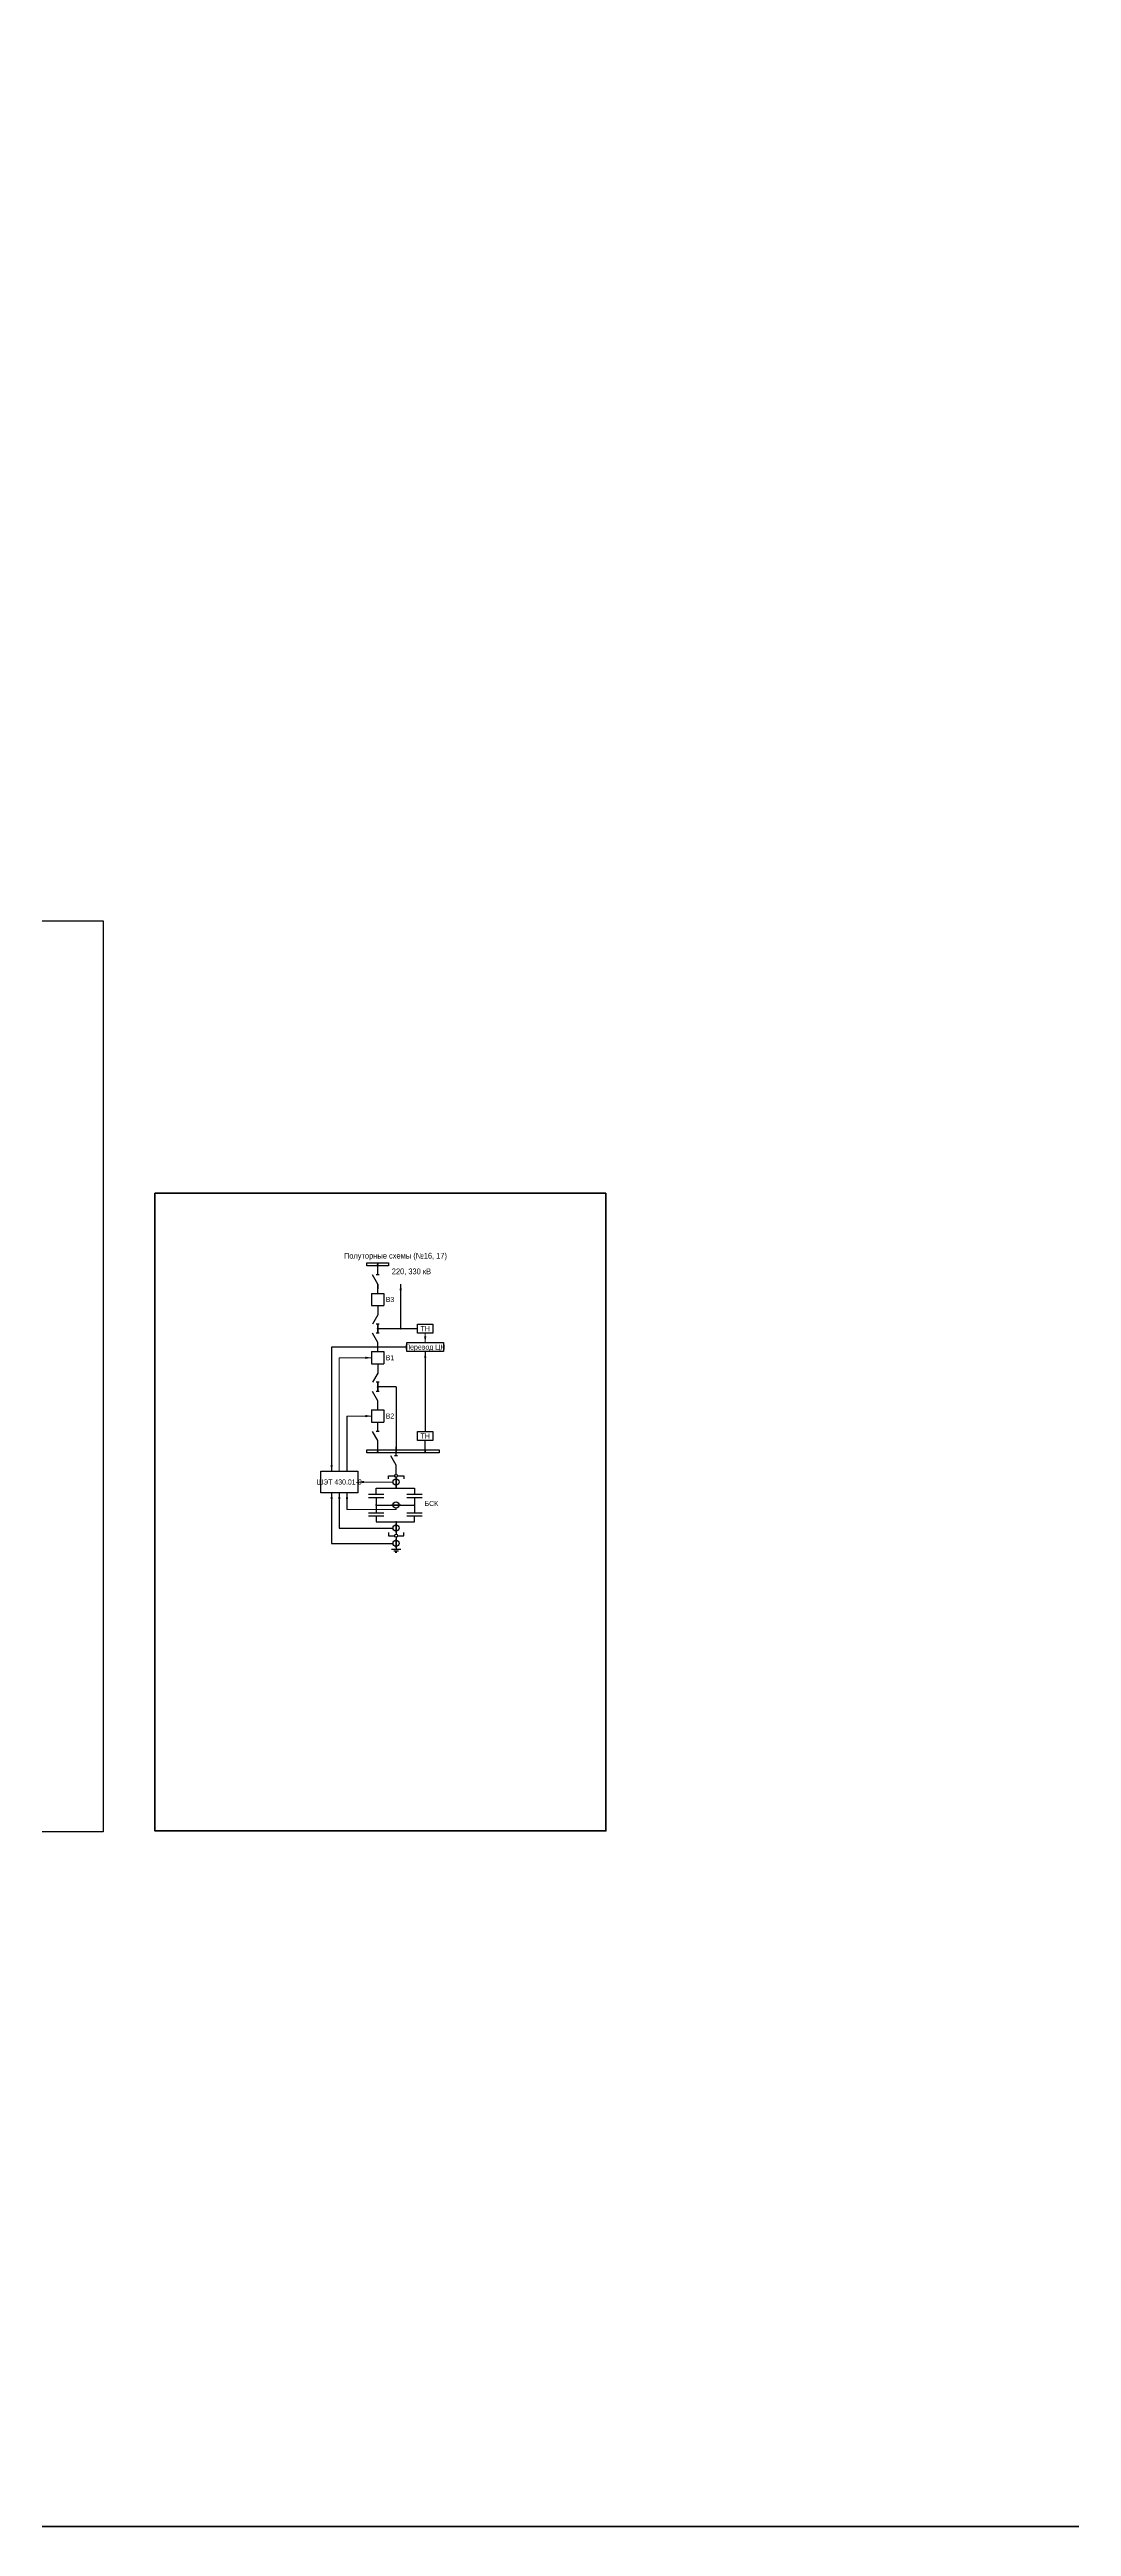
# Model space of a CAD drawing. Header units: millimetres. Extents: x 25558 to 49929, y 1902 to 19390.
# Drawn here: x 26964 to 27630, y 8938 to 10553 of the extents above; entities that cross this region are included whole.
import ezdxf
from ezdxf.enums import TextEntityAlignment as Align

# ---------------------------------------------------------------- set-up
doc = ezdxf.new("R2010")
doc.units = ezdxf.units.MM
doc.layers.add('Основная', color=7, linetype='Continuous', lineweight=30)
doc.layers.add('Тонкая', color=7, linetype='Continuous', lineweight=5)
doc.styles.add('Narrow', font='ARIALN.TTF')
doc.styles.add('Вывод', font='tahoma.ttf', dxfattribs={"height": 2.5})
doc.styles.add('Компонент', font='ARIALN.TTF', dxfattribs={"height": 3.5})

# ---------------------------------------------------------------- blocks, each defined once
blk = doc.blocks.new('*U23')
at = {"color": 0}
blk.add_line((0, 0), (6, 3.4), dxfattribs=at)
blk = doc.blocks.new('*U11')
at = {"color": 0}
blk.add_line((0, -1), (0, 1), dxfattribs=at)
blk = doc.blocks.new('*U34')
at = {"color": 0}
for p, q in [((0, 3), (0, 9)), ((0, -9), (0, -3))]:
    blk.add_line(p, q, dxfattribs=at)
at = {"color": 0, "ltscale": 0.25, "rotation": 89.99999999999999}
for name, p in [('*U23', (0, -3)), ('*U11', (0, 3))]:
    blk.add_blockref(name, p, dxfattribs=at)
at = {"layer": 'Основная'}
for tag, height, style, p in [('ОУ', 3.5, 'Компонент', (-12, 0)), ('В1', 2.5, 'Вывод', (2, 7)), ('В2', 2.5, 'Вывод', (2, -7))]:
    blk.add_attdef(tag, text='', height=height, dxfattribs=dict(at, style=style)).set_placement(p, align=Align.MIDDLE_CENTER)
blk = doc.blocks.new('*U28')
at = {"color": 0}
for p, q in [((0, 0), (-8, 0)), ((-8, -8), (-8, 0)), ((0, -8), (0, 0)), ((0, -8), (-8, -8))]:
    blk.add_line(p, q, dxfattribs=at)
at = {"layer": 'Основная', "style": 'Компонент'}
blk.add_attdef('ОУ', text='', height=3.5, dxfattribs=at).set_placement((-15, -3), align=Align.MIDDLE_CENTER)
blk = doc.blocks.new('*U35')
at = {"color": 0}
for p, q in [((0, 9), (0, 3)), ((0, -3), (0, -9))]:
    blk.add_line(p, q, dxfattribs=at)
at = {"color": 0, "ltscale": 0.25, "xscale": -1, "rotation": 90}
for name, p in [('*U23', (0, 3)), ('*U11', (0, -3))]:
    blk.add_blockref(name, p, dxfattribs=at)
at = {"layer": 'Основная'}
for tag, height, style, p in [('ОУ', 3.5, 'Компонент', (-12, 0)), ('В2', 2.5, 'Вывод', (2, 7)), ('В1', 2.5, 'Вывод', (2, -7))]:
    blk.add_attdef(tag, text='', height=height, dxfattribs=dict(at, style=style)).set_placement(p, align=Align.MIDDLE_CENTER)
blk = doc.blocks.new('*U20')
at = {"ltscale": 0.25}
blk.add_circle((0, 0), 2, dxfattribs=at)
at = {"layer": 'Основная', "color": 0, "lineweight": 50}
blk.add_line((3, 0), (-3, 0), dxfattribs=at)
at = {"layer": 'Основная', "style": 'Компонент'}
blk.add_attdef('ОУ', text='', height=3.5, dxfattribs=at).set_placement((0, -6), align=Align.MIDDLE_CENTER)
blk = doc.blocks.new('*U25')
at = {"color": 0}
for p, q in [((3, 0), (-3, 0)), ((0, 3), (0, 0)), ((1.5, -1), (-1.5, -1)), ((0.5, -2), (-0.5, -2))]:
    blk.add_line(p, q, dxfattribs=at)
blk = doc.blocks.new('*U37')
at = {"ltscale": 0.25}
blk.add_circle((0, 0), 2, dxfattribs=at)
at = {"layer": 'Основная', "color": 0, "lineweight": 50}
blk.add_line((0, -3), (0, 3), dxfattribs=at)
at = {"layer": 'Основная', "style": 'Компонент'}
blk.add_attdef('ОУ', text='', height=3.5, dxfattribs=at).set_placement((-6, 0), align=Align.MIDDLE_CENTER)
blk = doc.blocks.new('*U26')
at = {"ltscale": 0.25}
blk.add_circle((0, 0), 2, dxfattribs=at)
at = {"layer": 'Основная', "color": 0, "lineweight": 50}
blk.add_line((0, -3), (0, 3), dxfattribs=at)
at = {"layer": 'Основная', "style": 'Компонент'}
blk.add_attdef('ОУ', text='', height=3.5, dxfattribs=at).set_placement((-6, 0), align=Align.MIDDLE_CENTER)

msp = doc.modelspace()

# ---------------------------------------------------------------- linework, layer by layer
for p, q in [((27197, 9707), (27148, 9707)), ((27148, 9707), (27148, 9626)), ((27209, 9704), (27209, 9652)), ((27158, 9662), (27158, 9626)), ((27148, 9612), (27148, 9579)), ((27153, 9612), (27153, 9589)), ((27158, 9612), (27158, 9601)), ((27190, 9601), (27190, 9602)), ((27148, 9579), (27188, 9579)), ((27153, 9589), (27188, 9589))]:
    msp.add_line(p, q)
msp.add_lwpolyline([(26999, 9985), (26999, 9391), (26579, 9391), (26579, 9985)], close=True)
at = {"layer": 'Основная'}
for p, q in [((27178, 9760), (27178, 9761)), ((27178, 9748), (27178, 9745)), ((27193, 9719), (27193, 9748)), ((27178, 9719), (27204, 9719)), ((27190, 9681), (27178, 9681)), ((27190, 9681), (27190, 9639)), ((27178, 9652), (27178, 9656)), ((27209, 9640), (27209, 9646)), ((27178, 9639), (27178, 9640)), ((27209, 9639), (27209, 9640)), ((27190, 9622), (27190, 9615))]:
    msp.add_line(p, q, dxfattribs=at)
for points in [[(27171, 9762), (27185, 9762), (27185, 9760), (27171, 9760)], [(27197, 9710), (27221, 9710), (27221, 9704), (27197, 9704)], [(27204, 9722), (27214, 9722), (27214, 9716), (27204, 9716)], [(27204, 9652), (27214, 9652), (27214, 9646), (27204, 9646)], [(27141, 9626), (27165, 9626), (27165, 9612), (27141, 9612)], [(27171, 9640), (27218, 9640), (27218, 9638), (27171, 9638)]]:
    msp.add_lwpolyline(points, close=True, dxfattribs=at)
at = {"layer": 'Основная', "ltscale": 0.25, "const_width": 0.6}
for points in [[(27177.7, 9761, 1), (27178.3, 9761, 1)], [(27178.3, 9719, 1), (27177.7, 9719, 1)], [(27192.7, 9719, 1), (27193.3, 9719, 1)], [(27178.3, 9681, 1), (27177.7, 9681, 1)], [(27177.7, 9639, 1), (27178.3, 9639, 1)], [(27208.7, 9639, 1), (27209.3, 9639, 1)], [(27189.7, 9615, 1), (27190.3, 9615, 1)], [(27176.7, 9604, 1), (27177.3, 9604, 1)], [(27189.7, 9593, 1), (27190.3, 9593, 1)], [(27201.7, 9604, 1), (27202.3, 9604, 1)]]:
    msp.add_lwpolyline(points, format="xyb", close=True, dxfattribs=at)
at = {"layer": 'Основная'}
for points in [[(27172, 9611), (27182, 9611)], [(27177, 9611), (27177, 9615), (27202, 9615), (27202, 9611)], [(27185, 9621), (27185, 9623), (27189, 9623)], [(27190, 9615), (27190, 9620)], [(27190, 9620), (27190, 9615)], [(27191, 9623), (27195, 9623), (27195, 9621)], [(27197, 9611), (27207, 9611)], [(27172, 9609), (27182, 9609)], [(27172, 9599), (27182, 9599)], [(27172, 9597), (27182, 9597)], [(27177, 9609), (27177, 9599)], [(27177, 9604), (27202, 9604)], [(27177, 9597), (27177, 9593), (27202, 9593), (27202, 9597)], [(27197, 9609), (27207, 9609)], [(27197, 9599), (27207, 9599)], [(27197, 9597), (27207, 9597)], [(27202, 9609), (27202, 9599)], [(27185, 9586), (27185, 9584), (27189, 9584)], [(27190, 9593), (27190, 9585)], [(27190, 9583), (27190, 9581)], [(27191, 9584), (27195, 9584), (27195, 9586)]]:
    msp.add_lwpolyline(points, dxfattribs=at)
for centre in [(27190, 9623), (27190, 9584)]:
    msp.add_circle(centre, 1, dxfattribs=at)
at = {"layer": 'Тонкая'}
for p, q in [((27209, 9716), (27209, 9710)), ((27153, 9700), (27174, 9700)), ((27153, 9700), (27153, 9626)), ((27158, 9662), (27174, 9662)), ((27188, 9619), (27165, 9619)), ((27190, 9601), (27158, 9601))]:
    msp.add_line(p, q, dxfattribs=at)
at = {"layer": 'Тонкая', "lineweight": 50}
msp.add_lwpolyline([(25708, 12168), (36985, 12168), (36985, 8938), (25708, 8938)], close=True, dxfattribs=at)
at = {"layer": 'Тонкая', "color": 3, "lineweight": 50}
msp.add_lwpolyline([(27326.8, 9807.3), (27326.8, 9391.5), (27032.8, 9391.5), (27032.8, 9807.3)], close=True, dxfattribs=at)
at = {"layer": 'Тонкая', "ltscale": 0.3}
for points in [[(27193, 9748, 0, 1.5, 0), (27193, 9744, 0, 0, 0)], [(27209, 9710, 0, 1.5, 0), (27209, 9714, 0, 0, 0)], [(27174, 9700, 0, 1.5, 0), (27170, 9700, 0, 0, 0)], [(27209, 9704, 0, 1.5, 0), (27209, 9700, 0, 0, 0)], [(27174, 9662, 0, 1.5, 0), (27170, 9662, 0, 0, 0)], [(27148, 9626, 0, 1.5, 0), (27148, 9630, 0, 0, 0)], [(27148, 9612, 0, 1.5, 0), (27148, 9608, 0, 0, 0)], [(27153, 9612, 0, 1.5, 0), (27153, 9608, 0, 0, 0)], [(27158, 9612, 0, 1.5, 0), (27158, 9608, 0, 0, 0)], [(27165, 9619, 0, 1.5, 0), (27169, 9619, 0, 0, 0)]]:
    msp.add_lwpolyline(points, format="xyseb", dxfattribs=at)

# ---------------------------------------------------------------- block references
at = {"layer": 'Основная'}
for name, p in [('*U34', (27178, 9751)), ('*U35', (27178, 9725)), ('*U34', (27178, 9713)), ('*U35', (27178, 9687)), ('*U34', (27178, 9675)), ('*U34', (27178, 9649)), ('*U34', (27190, 9633))]:
    msp.add_blockref(name, p, dxfattribs=at)
at = {"layer": 'Основная', "ltscale": 0.25, "rotation": 180}
for p in [(27174, 9734), (27174, 9696), (27174, 9658)]:
    msp.add_blockref('*U28', p, dxfattribs=at)
at = {"layer": 'Основная', "ltscale": 0.25}
for name, p in [('*U37', (27190, 9619)), ('*U20', (27190, 9604)), ('*U25', (27190, 9575)), ('*U37', (27190, 9589)), ('*U26', (27190, 9579))]:
    msp.add_blockref(name, p, dxfattribs=at)

# ---------------------------------------------------------------- texts
at = {"layer": 'Основная', "style": 'Narrow'}
for s, insert, char_height, width, attachment_point in [('\\pxt3;Полуторные схемы (№16, 17)', (27156, 9766), 3.7, 121.615, 4), ('\\pxi-3,l3,t3;220, 330 кВ', (27200, 9756), 3.7, 53.381, 5), ('\\pxi-3,l3,t3;В3', (27186, 9738), 3.3, 21.849, 5), ('\\pxt3;Перевод ЦН', (27209, 9706.5), 3.3, 21.849, 5), ('\\pxqc;ТН', (27209, 9719), 3.3, 10, 5), ('\\pxi-3,l3,t3;В1', (27186, 9700), 3.3, 21.849, 5), ('\\pxi-3,l3,t3;В2', (27186, 9662), 3.3, 21.849, 5), ('\\pxqc;ТН', (27209, 9649), 3.3, 10, 5), ('\\pxqc;ШЭТ 430.01-0', (27153, 9619), 3.3, 24, 5), ('\\pxi-3,l3,t3;БСК', (27213, 9605), 3.3, 21.849, 5)]:
    msp.add_mtext(s, dxfattribs=dict(at, insert=insert, char_height=char_height, width=width, attachment_point=attachment_point))

doc.saveas('drawing.dxf')
